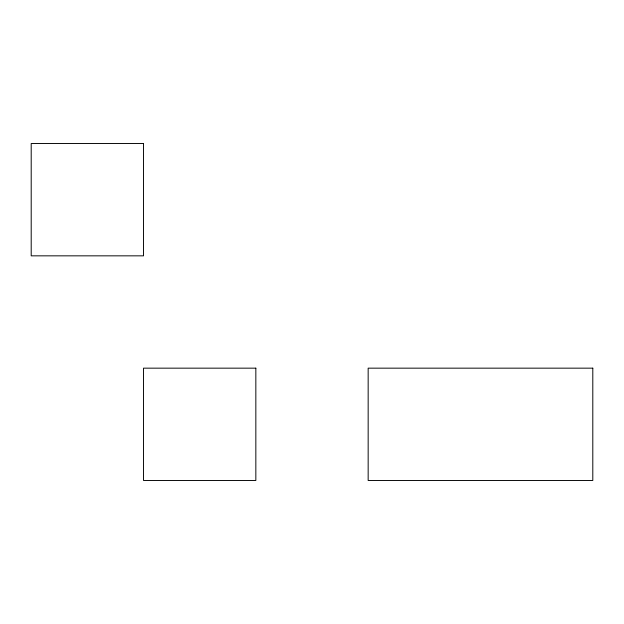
<?xml version="1.0" encoding="UTF-8"?>
<svg xmlns="http://www.w3.org/2000/svg" width="624" height="624" viewBox="0 0 624 624"><rect width="100%" height="100%" fill="white"/><g stroke="black" fill="none" stroke-linecap="round" stroke-linejoin="round"><path stroke-width="0.94" d="M143.52 143.52L31.2 143.52L31.2 255.84L143.52 255.84L143.52 143.52M255.84 368.16L143.52 368.16L143.52 480.48L255.84 480.48L255.84 368.16M592.8 368.16L368.16 368.16L368.16 480.48L592.8 480.48L592.8 368.16"/></g></svg>
